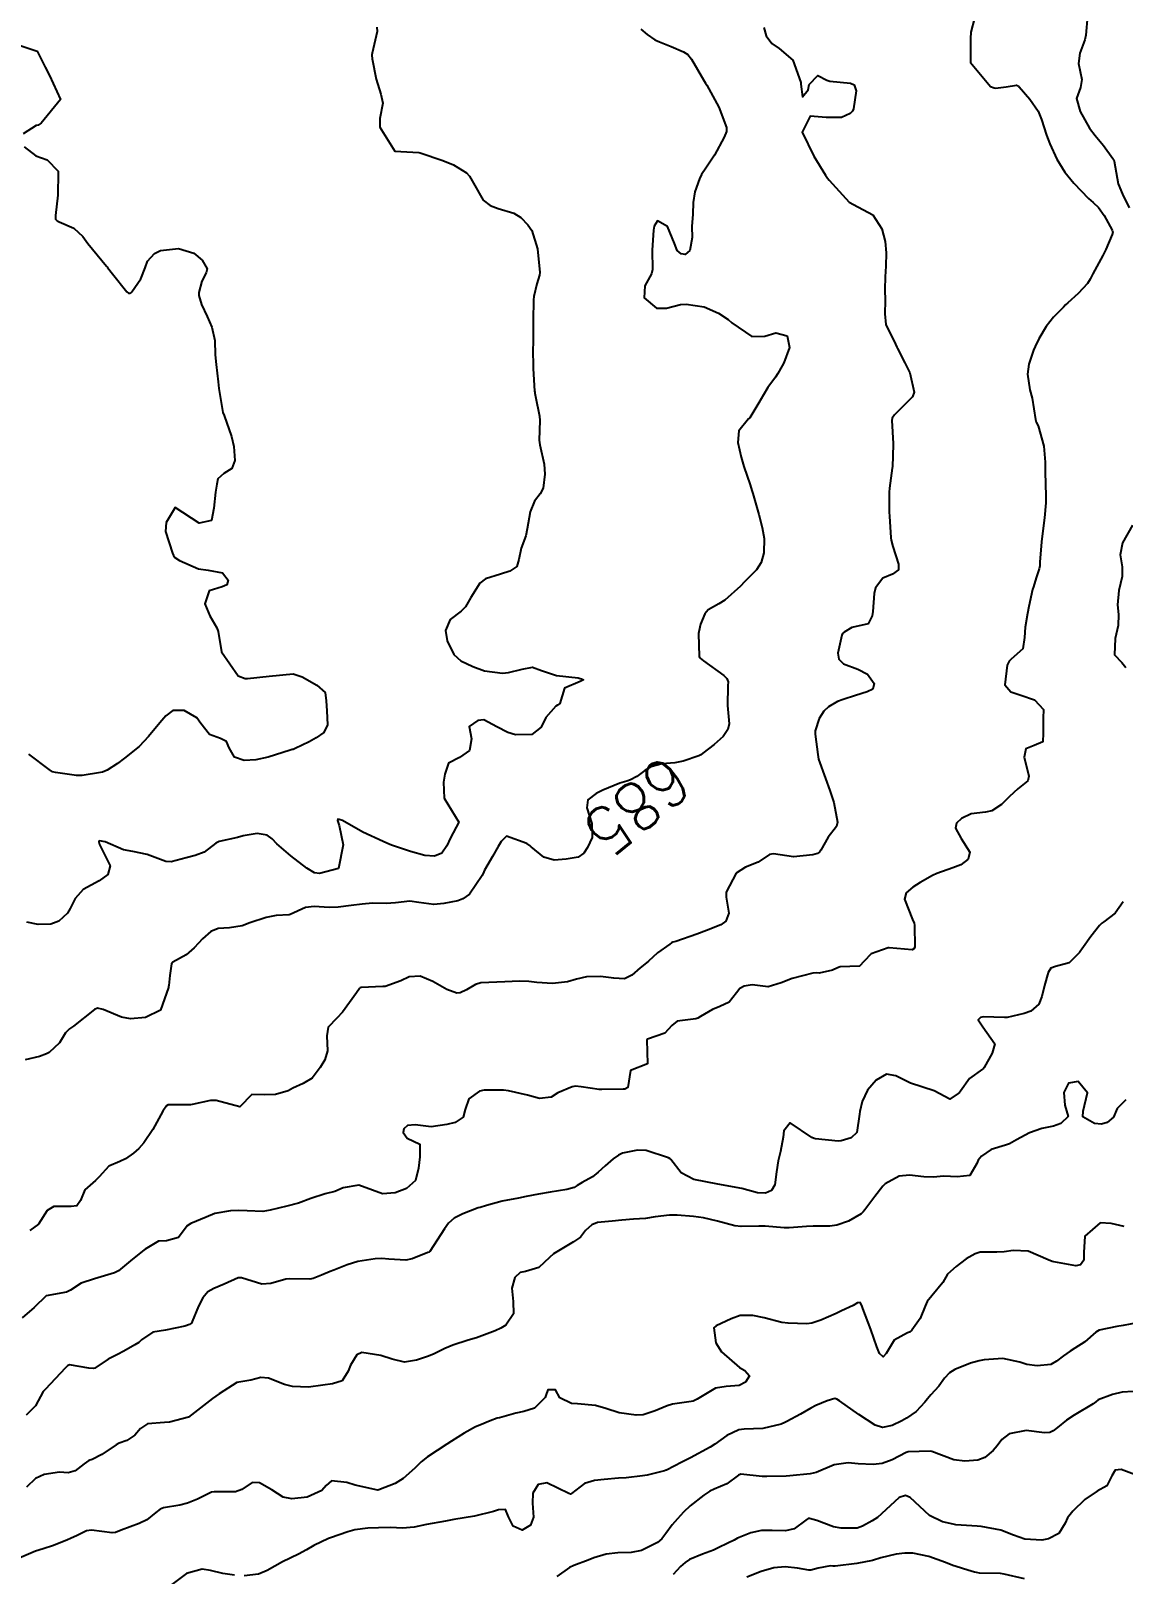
# Model space of a CAD drawing. Header units: metres. Extents: x 292545 to 299085, y 7450245 to 7463078.
# Drawn here: x 295009.3 to 295100.5, y 7462424.3 to 7462553.3 of the extents above; entities that cross this region are included whole.
import ezdxf
from ezdxf.enums import TextEntityAlignment as Align

# ---------------------------------------------------------------- set-up
doc = ezdxf.new("R2010")
doc.units = ezdxf.units.M
for name, color, linetype in [('Cotas', 45, 'Continuous'), ('Curvas de Nivel 1m', 11, 'Continuous'), ('Curvas de Nivel 5m', 15, 'Continuous')]:
    doc.layers.add(name, color=color, linetype=linetype)
doc.styles.add('Style-STANDARD', font='STANDARD.shx')

msp = doc.modelspace()

# ---------------------------------------------------------------- linework, layer by layer
at = {"layer": 'Curvas de Nivel 1m', "flags": 128}
for points, elevation in [([(295088.12, 7462554.38), (295087.81, 7462553.21), (295087.78, 7462552.69), (295087.77, 7462550.69), (295089.46, 7462548.67), (295089.75, 7462548.56), (295089.87, 7462548.55), (295090.77, 7462548.66), (295091.63, 7462548.78), (295091.75, 7462548.73), (295091.8, 7462548.69), (295091.84, 7462548.65), (295092.73, 7462547.62), (295093.43, 7462546.62), (295093.72, 7462545.91), (295094.14, 7462544.62), (295094.42, 7462543.89), (295095, 7462542.61), (295095.67, 7462541.52), (295096.42, 7462540.59), (295097.64, 7462539.32), (295098.03, 7462538.97), (295098.47, 7462538.57), (295098.95, 7462537.89), (295099.61, 7462536.68), (295099.65, 7462536.55), (295099.66, 7462536.5), (295099.61, 7462536.3), (295099.08, 7462535.06), (295098.83, 7462534.56), (295098, 7462533.01), (295097.79, 7462532.58), (295097.56, 7462532.2), (295096.77, 7462531.37), (295095.91, 7462530.6), (295095.72, 7462530.42), (295095.54, 7462530.23), (295094.72, 7462529.41), (295094.1, 7462528.62), (295093.5, 7462527.59), (295093.17, 7462526.96), (295093.03, 7462526.63), (295092.65, 7462525.46), (295092.53, 7462524.64), (295092.75, 7462523.34), (295092.92, 7462522.64), (295093.2, 7462520.86), (295093.28, 7462520.63), (295093.42, 7462520.31), (295093.9, 7462518.62), (295094.03, 7462517.27), (295094.02, 7462516.62), (295094.04, 7462515.3), (295094.08, 7462514.62), (295094.07, 7462513.89), (295093.96, 7462512.62), (295093.78, 7462511.09), (295093.71, 7462510.62), (295093.58, 7462508.92), (295093.56, 7462508.63), (295093.52, 7462508.38), (295093.27, 7462507.61), (295093.03, 7462506.86), (295092.97, 7462506.63), (295092.65, 7462505.22), (295092.55, 7462504.64), (295092.35, 7462503.5), (295092.3, 7462502.64), (295092.14, 7462501.69), (295091.18, 7462500.81), (295091.01, 7462500.65), (295090.85, 7462500.32), (295090.64, 7462498.66), (295091.15, 7462498.09), (295091.98, 7462497.81), (295093.14, 7462497.41), (295093.88, 7462496.62), (295093.86, 7462495.89), (295093.84, 7462494.62), (295093.81, 7462493.91), (295093.1, 7462493.61), (295092.4, 7462493.33), (295092.25, 7462492.64), (295092.66, 7462491.04), (295092.56, 7462490.64), (295091.73, 7462489.97), (295091.05, 7462489.35), (295090.37, 7462488.66), (295089.57, 7462488.14), (295089.03, 7462488.02), (295087.84, 7462487.89), (295087.03, 7462487.51), (295086.6, 7462487.12), (295086.52, 7462486.7), (295087, 7462485.82), (295087.73, 7462484.69), (295087.59, 7462484.09), (295086.98, 7462483.63), (295086.3, 7462483.38), (295084.97, 7462482.9), (295084.61, 7462482.73), (295083.57, 7462482.14), (295082.96, 7462481.75), (295082.4, 7462481.3), (295082.25, 7462480.76), (295082.93, 7462479.05), (295083.06, 7462478.75), (295083.09, 7462478.58), (295083.13, 7462476.75), (295083.05, 7462476.6), (295082.9, 7462476.52), (295080.98, 7462476.69), (295080.9, 7462476.69), (295079.49, 7462476.2), (295078.88, 7462475.57), (295078.51, 7462475.17), (295076.88, 7462475.11), (295076.67, 7462475.02), (295076.24, 7462474.83), (295075.13, 7462474.58), (295074.87, 7462474.59), (295074.6, 7462474.57), (295072.87, 7462474.13), (295071.97, 7462473.77), (295070.86, 7462473.42), (295069.54, 7462473.59), (295068.86, 7462473.5), (295068.5, 7462473.28), (295068.23, 7462472.93), (295067.62, 7462472.16), (295066.84, 7462471.78), (295066.23, 7462471.55), (295065.23, 7462470.96), (295064.98, 7462470.81), (295064.83, 7462470.77), (295063.26, 7462470.55), (295062.82, 7462470.2), (295062.23, 7462469.57), (295060.8, 7462469.07), (295060.76, 7462469.06), (295060.73, 7462469.01), (295060.78, 7462467.01), (295059.37, 7462466.44), (295059.14, 7462465.03), (295058.9, 7462464.89), (295058.76, 7462464.88), (295056.98, 7462464.84), (295056.76, 7462464.85), (295055.25, 7462465.08), (295054.76, 7462465.14), (295054.48, 7462465.08), (295053.3, 7462464.56), (295052.75, 7462464.21), (295051.77, 7462464.1), (295050.75, 7462464.38), (295049.16, 7462464.74), (295048.76, 7462464.79), (295047.13, 7462464.8), (295046.76, 7462464.71), (295045.87, 7462464.06), (295045.55, 7462463.19), (295045.38, 7462462.54), (295044.72, 7462462.1), (295044.01, 7462461.92), (295042.72, 7462461.74), (295041.37, 7462461.89), (295040.72, 7462461.84), (295040.42, 7462461.55), (295040.37, 7462461.25), (295040.71, 7462460.78), (295041.76, 7462460.29), (295041.77, 7462459.23), (295041.64, 7462458.27), (295041.39, 7462457.24), (295040.66, 7462456.59), (295039.7, 7462456.21), (295038.65, 7462456.13), (295037.82, 7462456.44), (295036.66, 7462456.85), (295035.35, 7462456.62), (295034.65, 7462456.34), (295033.85, 7462456.12), (295032.65, 7462455.74), (295031.61, 7462455.36), (295030.64, 7462455.11), (295029.26, 7462454.77), (295028.64, 7462454.66), (295027.32, 7462454.72), (295026.64, 7462454.75), (295025.94, 7462454.72), (295024.63, 7462454.5), (295023.9, 7462454.18), (295022.62, 7462453.64), (295022.33, 7462453.46), (295021.59, 7462452.49), (295020.6, 7462452.19), (295019.93, 7462452.17), (295018.82, 7462451.51), (295018.69, 7462451.41), (295018.59, 7462451.35), (295017.58, 7462450.52), (295016.57, 7462449.69), (295016.26, 7462449.53), (295014.57, 7462449.04), (295013.47, 7462448.67), (295012.56, 7462448.08), (295012.23, 7462447.91), (295010.55, 7462447.6), (295009.53, 7462446.62), (295008.52, 7462445.76)], 683), ([(295097.57, 7462554.58), (295097.41, 7462552.98), (295097.32, 7462552.58), (295096.91, 7462551.47), (295096.81, 7462550.59), (295097.09, 7462549.25), (295096.97, 7462548.59), (295096.65, 7462547.68), (295096.94, 7462546.59), (295097.71, 7462545.2), (295098.19, 7462544.57), (295098.89, 7462543.75), (295099.68, 7462542.65), (295099.75, 7462542.55), (295099.78, 7462542.45), (295100.12, 7462540.55), (295100.49, 7462539.69), (295101.05, 7462538.54)], 682), ([(295038.17, 7462553.65), (295038.21, 7462553.28), (295037.78, 7462551.46), (295037.75, 7462551.32), (295037.75, 7462551.29), (295037.78, 7462551), (295038.12, 7462549.28), (295038.49, 7462548.03), (295038.68, 7462547.28), (295038.43, 7462545.99), (295038.43, 7462545.28), (295039.68, 7462543.26), (295041.68, 7462543.15), (295041.8, 7462543.12), (295043.68, 7462542.49), (295044.58, 7462542.12), (295045.67, 7462541.45), (295045.92, 7462541.19), (295046.25, 7462540.59), (295047.05, 7462539.18), (295047.63, 7462538.72), (295048.31, 7462538.48), (295049.62, 7462538.1), (295050.2, 7462537.73), (295050.8, 7462537.13), (295051.11, 7462536.63), (295051.59, 7462535.12), (295051.79, 7462533.12), (295051.77, 7462532.91), (295051.55, 7462532.19), (295051.28, 7462531.12), (295051.27, 7462530.85), (295051.23, 7462529.12), (295051.24, 7462527.38), (295051.23, 7462527.12), (295051.2, 7462526.84), (295051.23, 7462525.12), (295051.35, 7462523.21), (295051.36, 7462523.12), (295051.37, 7462523.05), (295051.44, 7462522.76), (295051.76, 7462521.12), (295051.78, 7462520.76), (295051.73, 7462519.12), (295051.79, 7462518.72), (295052.15, 7462517.11), (295052.2, 7462516.27), (295052.06, 7462515.11), (295051.82, 7462514.64), (295051.34, 7462514.01), (295050.99, 7462513.13), (295050.74, 7462511.7), (295050.62, 7462511.13), (295050.24, 7462510.09), (295050.04, 7462509.14), (295049.86, 7462508.55), (295049.27, 7462508.16), (295048.49, 7462507.93), (295047.26, 7462507.52), (295046.78, 7462507.18), (295046.03, 7462505.98), (295045.57, 7462505.19), (295045.23, 7462504.84), (295044.3, 7462504.13), (295043.91, 7462503.21), (295044.05, 7462502.36), (295044.59, 7462501.21), (295045.18, 7462500.67), (295046.19, 7462500.2), (295047.17, 7462499.85), (295048.68, 7462499.64), (295049.17, 7462499.69), (295050.32, 7462499.99), (295051.17, 7462500.14), (295051.93, 7462499.88), (295053.17, 7462499.45), (295054.99, 7462499.26), (295055.16, 7462499.2), (295055.26, 7462499.17), (295055.44, 7462499.08), (295055.16, 7462498.96), (295053.85, 7462498.4), (295053.45, 7462497.1), (295053.28, 7462496.96), (295053.14, 7462496.88), (295052.29, 7462495.95), (295051.9, 7462495.12), (295051.11, 7462494.51), (295049.75, 7462494.5), (295049.11, 7462494.68), (295048.21, 7462495.16), (295047.12, 7462495.74), (295046.6, 7462495.7), (295045.89, 7462495.19), (295046.09, 7462494.17), (295045.91, 7462493.19), (295045.09, 7462492.61), (295044.17, 7462492.12), (295043.84, 7462491.21), (295043.74, 7462490.54), (295043.79, 7462489.21), (295045.02, 7462487.2), (295044.32, 7462485.89), (295044.02, 7462485.21), (295043.6, 7462484.6), (295042.98, 7462484.35), (295042.17, 7462484.42), (295040.99, 7462484.73), (295039.39, 7462485.27), (295039, 7462485.43), (295038.7, 7462485.57), (295037.01, 7462486.37), (295035.29, 7462487.32), (295035.11, 7462487.4), (295035.02, 7462487.43), (295034.91, 7462487.44), (295034.89, 7462487.32), (295035.02, 7462486.91), (295035.36, 7462485.31), (295034.97, 7462483.32), (295033.39, 7462482.91), (295032.97, 7462482.96), (295032.31, 7462483.35), (295030.99, 7462484.37), (295029.8, 7462485.38), (295029.43, 7462485.8), (295029.01, 7462486.11), (295028.16, 7462486.25), (295027.01, 7462486.05), (295026.52, 7462485.9), (295025, 7462485.57), (295024.72, 7462485.43), (295023.74, 7462484.7), (295022.99, 7462484.4), (295022.24, 7462484.21), (295020.98, 7462483.87), (295020.55, 7462483.92), (295018.99, 7462484.5), (295017.78, 7462484.74), (295016.99, 7462484.87), (295015.47, 7462485.55), (295015, 7462485.64), (295014.95, 7462485.55), (295015, 7462485.32), (295015.88, 7462483.54), (295015.7, 7462482.81), (295014.96, 7462482.3), (295013.64, 7462481.57), (295012.95, 7462480.81), (295012.55, 7462479.97), (295012.31, 7462479.59), (295011.59, 7462478.93), (295010.92, 7462478.67), (295009.88, 7462478.65), (295008.92, 7462478.83)], 686), ([(295070.52, 7462553.61), (295070.7, 7462552.9), (295071.17, 7462552.26), (295071.79, 7462551.85), (295072.93, 7462550.87), (295073.59, 7462549.02), (295073.61, 7462548.86), (295073.74, 7462547.82), (295074.2, 7462548.41), (295074.3, 7462548.85), (295075.01, 7462549.6), (295075.76, 7462549.2), (295076.03, 7462549.11), (295077.75, 7462548.96), (295078.07, 7462548.81), (295078.23, 7462548.32), (295077.99, 7462546.81), (295077.91, 7462546.63), (295077.73, 7462546.43), (295076.99, 7462546.09), (295075.72, 7462546.09), (295074.39, 7462546.19), (295073.7, 7462544.86), (295074.7, 7462542.85), (295075.67, 7462541.27), (295075.84, 7462541.01), (295075.97, 7462540.84), (295077.64, 7462539.01), (295078.01, 7462538.81), (295079.62, 7462537.94), (295080.36, 7462536.78), (295080.65, 7462535.73), (295080.73, 7462534.78), (295080.7, 7462533.65), (295080.65, 7462532.78), (295080.63, 7462531.7), (295080.65, 7462530.78), (295080.63, 7462529.68), (295080.69, 7462528.78), (295081.5, 7462527.13), (295081.63, 7462526.9), (295081.69, 7462526.77), (295082.3, 7462525.58), (295082.72, 7462524.75), (295083.06, 7462523.14), (295082.94, 7462522.75), (295081.43, 7462521.24), (295081.24, 7462520.96), (295081.21, 7462520.77), (295081.32, 7462518.85), (295081.32, 7462518.77), (295081.25, 7462516.9), (295081.24, 7462516.77), (295081.02, 7462515.11), (295080.99, 7462514.77), (295080.99, 7462513.11), (295081, 7462512.77), (295081.11, 7462510.97), (295081.14, 7462510.77), (295081.3, 7462510.24), (295081.75, 7462508.77), (295081.75, 7462508.29), (295081.27, 7462507.92), (295080.46, 7462507.58), (295079.84, 7462506.78), (295079.72, 7462506.31), (295079.61, 7462504.79), (295079.56, 7462504.45), (295079.22, 7462503.78), (295077.87, 7462503.46), (295077.22, 7462503.07), (295077.09, 7462502.95), (295077.03, 7462502.82), (295076.68, 7462501.33), (295076.77, 7462500.82), (295077.18, 7462500.43), (295078.36, 7462499.99), (295079.17, 7462499.55), (295079.73, 7462498.78), (295079.63, 7462498.31), (295079.15, 7462498.08), (295078.17, 7462497.78), (295077.14, 7462497.44), (295076.67, 7462497.29), (295075.9, 7462496.83), (295075.51, 7462496.46), (295075.12, 7462495.86), (295074.79, 7462494.84), (295074.8, 7462494.54), (295075.01, 7462492.84), (295075.09, 7462492.46), (295075.65, 7462490.83), (295076.03, 7462489.85), (295076.37, 7462488.83), (295076.67, 7462487.18), (295076.58, 7462486.82), (295075.89, 7462485.95), (295075.26, 7462484.84), (295075.15, 7462484.68), (295074.99, 7462484.58), (295074.61, 7462484.46), (295072.99, 7462484.3), (295071.32, 7462484.55), (295070.99, 7462484.49), (295070.04, 7462483.85), (295068.98, 7462483.42), (295068.21, 7462482.92), (295067.36, 7462481.34), (295067.35, 7462480.93), (295067.59, 7462479.59), (295067.33, 7462478.93), (295066.92, 7462478.6), (295065.73, 7462478.14), (295064.91, 7462477.82), (295063.15, 7462477.23), (295062.9, 7462477.17), (295062.8, 7462477.1), (295062.66, 7462476.99), (295061.63, 7462476.27), (295060.88, 7462475.59), (295060.57, 7462475.32), (295060.17, 7462475.02), (295059.47, 7462474.42), (295058.86, 7462474.11), (295057.98, 7462474.16), (295056.87, 7462474.3), (295055.68, 7462474.26), (295054.86, 7462474.08), (295054.09, 7462473.86), (295052.86, 7462473.71), (295051.53, 7462473.79), (295050.86, 7462473.87), (295050.09, 7462473.91), (295048.86, 7462473.85), (295048.2, 7462473.82), (295046.86, 7462473.76), (295046.41, 7462473.64), (295045.65, 7462473.19), (295045.12, 7462472.92), (295044.85, 7462472.9), (295044.01, 7462473.21), (295042.86, 7462473.88), (295041.79, 7462474.32), (295040.87, 7462474.28), (295040.18, 7462473.94), (295038.86, 7462473.47), (295038.68, 7462473.45), (295036.85, 7462473.38), (295036.78, 7462473.36), (295036.72, 7462473.29), (295036.48, 7462472.92), (295035.31, 7462471.31), (295034.83, 7462470.81), (295034.1, 7462470.05), (295033.98, 7462469.33), (295034.04, 7462468.08), (295033.83, 7462467.33), (295033.42, 7462466.69), (295032.77, 7462465.79), (295032.02, 7462465.35), (295031.16, 7462464.96), (295030.75, 7462464.74), (295029.7, 7462464.43), (295028.75, 7462464.41), (295027.73, 7462464.42), (295026.73, 7462463.41), (295024.74, 7462463.92), (295024.26, 7462463.93), (295022.73, 7462463.59), (295022.61, 7462463.58), (295020.73, 7462463.57), (295020.58, 7462463.48), (295020.29, 7462463.05), (295019.46, 7462461.5), (295018.7, 7462460.38), (295018.29, 7462459.92), (295017.83, 7462459.52), (295017.16, 7462459.05), (295016.68, 7462458.84), (295015.77, 7462458.45), (295014.96, 7462457.56), (295014.66, 7462457.24), (295013.76, 7462456.46), (295013.4, 7462455.57), (295013.09, 7462455.13), (295012.64, 7462455.06), (295011.17, 7462455.07), (295010.63, 7462454.73), (295009.9, 7462453.61), (295009.17, 7462453.07)], 684), ([(295007.79, 7462552.31), (295009.78, 7462551.62), (295010.45, 7462550.29), (295010.81, 7462549.6), (295011.73, 7462547.59), (295010.13, 7462545.61), (295009.88, 7462545.45), (295009.71, 7462545.41), (295008.62, 7462544.71)], 687), ([(295008.7, 7462543.63), (295009.68, 7462542.87), (295010.62, 7462542.55), (295011.53, 7462541.59), (295011.55, 7462541.48), (295011.51, 7462539.59), (295011.32, 7462537.89), (295011.31, 7462537.59), (295011.46, 7462537.44), (295011.61, 7462537.37), (295012.86, 7462536.83), (295013.6, 7462536.14), (295014.03, 7462535.57), (295015.57, 7462533.67), (295015.63, 7462533.61), (295015.67, 7462533.55), (295016.09, 7462533.01), (295017.29, 7462531.52), (295017.43, 7462531.41), (295017.54, 7462531.4), (295017.62, 7462531.44), (295017.69, 7462531.52), (295018.46, 7462532.61), (295018.82, 7462533.51), (295019.01, 7462534.07), (295019.59, 7462534.73), (295020.1, 7462534.98), (295021.59, 7462535.15), (295022.88, 7462534.76), (295023.57, 7462534.15), (295023.99, 7462533.45), (295023.9, 7462533.11), (295023.55, 7462532.4), (295023.3, 7462531.45), (295023.29, 7462531.21), (295023.53, 7462530.46), (295023.98, 7462529.45), (295024.38, 7462528.57), (295024.64, 7462527.44), (295024.67, 7462526.25), (295024.73, 7462525.44), (295024.9, 7462524), (295024.97, 7462523.43), (295025.26, 7462521.6), (295025.31, 7462521.43), (295025.42, 7462521.18), (295026.02, 7462519.42), (295026.22, 7462518.6), (295026.3, 7462517.42), (295026.05, 7462516.74), (295025.37, 7462516.33), (295024.89, 7462515.9), (295024.79, 7462515.44), (295024.69, 7462514.78), (295024.55, 7462513.44), (295024.36, 7462512.41), (295023.31, 7462512.18), (295021.33, 7462513.48), (295020.57, 7462512.23), (295020.5, 7462511.49), (295021.1, 7462509.67), (295021.17, 7462509.48), (295021.28, 7462509.32), (295021.68, 7462509.07), (295023.27, 7462508.37), (295024.08, 7462508.26), (295025.27, 7462508.04), (295025.74, 7462507.43), (295025.64, 7462507.04), (295025.25, 7462506.87), (295024.17, 7462506.53), (295023.79, 7462505.45), (295024.22, 7462504.45), (295024.8, 7462503.44), (295024.9, 7462503.13), (295025.19, 7462501.43), (295026.57, 7462499.42), (295027.16, 7462499.21), (295027.37, 7462499.2), (295029.16, 7462499.39), (295031.17, 7462499.6), (295031.92, 7462499.35), (295033.16, 7462498.64), (295033.86, 7462498.04), (295033.94, 7462497.33), (295033.98, 7462496.49), (295034.04, 7462495.33), (295033.74, 7462494.7), (295033.1, 7462494.24), (295032.52, 7462493.92), (295031.35, 7462493.36), (295031.17, 7462493.28), (295031.09, 7462493.26), (295030.94, 7462493.21), (295029.09, 7462492.62), (295028.07, 7462492.41), (295027.08, 7462492.35), (295026.28, 7462492.62), (295025.82, 7462493.42), (295025.62, 7462493.94), (295025.1, 7462494.19), (295024.19, 7462494.53), (295023.47, 7462495.45), (295023.12, 7462495.91), (295022.06, 7462496.54), (295021.13, 7462496.54), (295020.53, 7462496.07), (295020.03, 7462495.49), (295019.1, 7462494.36), (295018.3, 7462493.51), (295017.08, 7462492.53), (295016.51, 7462492.11), (295015.64, 7462491.54), (295015.24, 7462491.38), (295015.07, 7462491.34), (295013.54, 7462491.1), (295013.07, 7462491.09), (295011.33, 7462491.34), (295011.07, 7462491.41), (295010.78, 7462491.6), (295009.09, 7462492.89)], 687), ([(295101.32, 7462512.01), (295100.47, 7462510.54), (295100.29, 7462509.54), (295100.46, 7462508.54), (295100.44, 7462507.72), (295100.18, 7462506.55), (295100.07, 7462505.37), (295100.15, 7462504.55), (295100.12, 7462503.64), (295099.87, 7462502.55), (295099.81, 7462501.17), (295100.42, 7462500.54), (295100.76, 7462500.12)], 682), ([(295100.55, 7462480.54), (295099.88, 7462479.6), (295098.93, 7462478.86), (295098.75, 7462478.74), (295098.57, 7462478.56), (295097.84, 7462477.65), (295097.07, 7462476.58), (295097, 7462476.48), (295096.9, 7462476.31), (295096.03, 7462475.45), (295094.88, 7462475.13), (295094.5, 7462474.99), (295094.27, 7462474.62), (295093.95, 7462473.53), (295093.73, 7462472.62), (295093.48, 7462471.99), (295092.83, 7462471.41), (295092.27, 7462471.2), (295090.83, 7462470.88), (295090.62, 7462470.87), (295088.83, 7462470.93), (295088.62, 7462470.88), (295088.42, 7462470.68), (295088.82, 7462470.1), (295089.8, 7462468.67), (295089.58, 7462467.89), (295088.91, 7462466.68), (295088.86, 7462466.6), (295088.78, 7462466.55), (295087.69, 7462465.77), (295086.93, 7462464.7), (295086.85, 7462464.6), (295086.75, 7462464.52), (295086.06, 7462464.03), (295084.75, 7462464.73), (295082.76, 7462465.37), (295081.55, 7462465.99), (295080.77, 7462466.12), (295079.91, 7462465.64), (295079.18, 7462464.79), (295078.74, 7462463.84), (295078.54, 7462463), (295078.51, 7462462.8), (295078.27, 7462461.25), (295077.81, 7462460.81), (295076.96, 7462460.56), (295076.71, 7462460.54), (295074.82, 7462460.74), (295074.71, 7462460.76), (295074.53, 7462460.85), (295072.72, 7462462.06), (295072.18, 7462461.41), (295072.13, 7462460.88), (295071.91, 7462459.66), (295071.7, 7462458.88), (295071.58, 7462457.97), (295071.43, 7462456.88), (295071.14, 7462456.4), (295070.66, 7462456.18), (295069.97, 7462456.22), (295068.66, 7462456.58), (295066.66, 7462456.94), (295064.67, 7462457.34), (295063.59, 7462457.89), (295062.74, 7462458.99), (295062.68, 7462459.06), (295062.55, 7462459.13), (295060.69, 7462459.74), (295059.94, 7462459.77), (295058.69, 7462459.52), (295058.36, 7462459.37), (295057.91, 7462459.05), (295057.25, 7462458.48), (295056.67, 7462457.93), (295056.18, 7462457.55), (295055.34, 7462457.07), (295054.91, 7462456.82), (295054.66, 7462456.67), (295054.05, 7462456.48), (295052.65, 7462456.27), (295051.67, 7462456.11), (295050.65, 7462455.9), (295050.02, 7462455.77), (295048.65, 7462455.52), (295047.33, 7462455.17), (295046.81, 7462455), (295046.64, 7462454.95), (295045.35, 7462454.47), (295044.63, 7462454.09), (295044.15, 7462453.67), (295043.82, 7462453.21), (295042.59, 7462451.31), (295042.55, 7462451.27), (295042.43, 7462451.23), (295041.12, 7462450.71), (295040.59, 7462450.6), (295039.18, 7462450.67), (295038.59, 7462450.73), (295038.02, 7462450.71), (295036.58, 7462450.48), (295035.69, 7462450.2), (295034.58, 7462449.76), (295034.26, 7462449.64), (295033.54, 7462449.33), (295032.84, 7462449.06), (295032.57, 7462449.01), (295030.91, 7462449.02), (295030.57, 7462448.99), (295029.3, 7462448.64), (295028.56, 7462448.58), (295026.87, 7462449.11), (295026.57, 7462449.11), (295025.41, 7462448.58), (295024.55, 7462448.22), (295024.06, 7462447.94), (295023.64, 7462447.45), (295023.26, 7462446.74), (295022.75, 7462445.46), (295022.67, 7462445.31), (295022.52, 7462445.21), (295022.13, 7462445.08), (295020.52, 7462444.74), (295019.46, 7462444.56), (295018.51, 7462443.93), (295018.29, 7462443.72), (295017.95, 7462443.52), (295017.03, 7462442.99), (295016.49, 7462442.7), (295015.72, 7462442.31), (295014.61, 7462441.56), (295014.47, 7462441.52), (295014.11, 7462441.56), (295012.48, 7462441.83), (295012.31, 7462441.75), (295012.16, 7462441.58), (295010.45, 7462439.79), (295010.36, 7462439.7), (295010.28, 7462439.61), (295009.64, 7462438.42), (295008.86, 7462437.63)], 682), ([(295100.75, 7462463.99), (295100.03, 7462463.25), (295099.74, 7462462.55), (295099.2, 7462462.08), (295098.73, 7462461.95), (295098.15, 7462462), (295097.17, 7462462.58), (295097.19, 7462463.04), (295097.56, 7462464.57), (295096.77, 7462465.53), (295095.97, 7462465.38), (295095.59, 7462464.6), (295095.67, 7462463.53), (295095.94, 7462462.6), (295095.34, 7462462), (295094.72, 7462461.8), (295093.74, 7462461.6), (295092.72, 7462461.23), (295091.63, 7462460.65), (295091.05, 7462460.32), (295090.71, 7462460.2), (295089.52, 7462459.85), (295088.69, 7462459.29), (295088.42, 7462458.95), (295088.32, 7462458.68), (295087.71, 7462457.65), (295086.67, 7462457.56), (295085.56, 7462457.61), (295084.67, 7462457.52), (295083.87, 7462457.54), (295082.67, 7462457.68), (295081.83, 7462457.6), (295080.66, 7462456.98), (295080.45, 7462456.77), (295079.78, 7462455.91), (295078.95, 7462454.8), (295078.81, 7462454.63), (295078.64, 7462454.47), (295077.59, 7462453.85), (295076.62, 7462453.5), (295076.03, 7462453.42), (295074.62, 7462453.42), (295074.07, 7462453.41), (295072.62, 7462453.29), (295072.21, 7462453.29), (295070.62, 7462453.42), (295070.08, 7462453.43), (295068.62, 7462453.4), (295068.08, 7462453.47), (295066.63, 7462453.85), (295065.46, 7462454.12), (295064.63, 7462454.23), (295063.28, 7462454.34), (295062.63, 7462454.35), (295061.42, 7462454.22), (295060.63, 7462454.08), (295059.63, 7462454.02), (295058.63, 7462453.94), (295057.83, 7462453.85), (295056.62, 7462453.73), (295056.13, 7462453.55), (295055.62, 7462453.07), (295055.18, 7462452.5), (295054.6, 7462452.11), (295052.92, 7462451.11), (295052.59, 7462450.8), (295051.72, 7462449.98), (295050.58, 7462449.64), (295050.16, 7462449.55), (295049.7, 7462449.14), (295049.44, 7462448.26), (295049.55, 7462447.14), (295049.58, 7462446.09), (295048.95, 7462445.15), (295048.52, 7462444.9), (295048.05, 7462444.69), (295046.51, 7462444.1), (295045.81, 7462443.89), (295044.51, 7462443.49), (295043.86, 7462443.21), (295042.96, 7462442.76), (295042.49, 7462442.57), (295041.49, 7462442.24), (295040.49, 7462442.06), (295039.45, 7462442.3), (295038.49, 7462442.63), (295036.91, 7462442.88), (295036.49, 7462442.67), (295035.97, 7462441.82), (295035.78, 7462441.31), (295035.27, 7462440.5), (295034.46, 7462440.25), (295033.65, 7462440.14), (295032.46, 7462439.96), (295031.13, 7462440.03), (295030.46, 7462440.21), (295029.13, 7462440.72), (295028.47, 7462440.77), (295027.63, 7462440.57), (295026.46, 7462440.37), (295025, 7462439.43), (295024.45, 7462439.04), (295022.43, 7462437.46), (295020.85, 7462437.06), (295020.43, 7462437.02), (295019.01, 7462436.92), (295018.42, 7462436.51), (295017.96, 7462435.96), (295017.27, 7462435.52), (295016.65, 7462435.28), (295016.4, 7462435.16), (295015.19, 7462434.34), (295014.39, 7462433.94), (295014.1, 7462433.85), (295013.71, 7462433.57), (295012.97, 7462432.98), (295012.38, 7462432.81), (295011.64, 7462432.86), (295010.37, 7462432.68), (295009.65, 7462432.34), (295008.9, 7462431.62)], 681), ([(295101.72, 7462445.34), (295100.53, 7462445.13), (295100.02, 7462445.05), (295098.52, 7462444.73), (295098.24, 7462444.56), (295097.32, 7462443.77), (295096.5, 7462443.23), (295096.11, 7462442.99), (295095.54, 7462442.6), (295094.96, 7462442.14), (295094.49, 7462441.88), (295093.34, 7462441.77), (295092.49, 7462441.86), (295091.89, 7462442.05), (295090.49, 7462442.38), (295088.92, 7462442.25), (295088.49, 7462442.18), (295087.78, 7462441.99), (295086.48, 7462441.46), (295086.02, 7462441.17), (295085.62, 7462440.72), (295085.13, 7462440.06), (295084.46, 7462439.33), (295084.18, 7462439.01), (295083.96, 7462438.73), (295083.24, 7462437.95), (295082.43, 7462437.37), (295082.03, 7462437.16), (295081.22, 7462436.77), (295080.42, 7462436.61), (295079.81, 7462436.79), (295078.44, 7462437.69), (295076.84, 7462438.82), (295076.62, 7462438.98), (295076.45, 7462439.02), (295075.79, 7462438.83), (295074.85, 7462438.44), (295074.44, 7462438.23), (295073.57, 7462437.72), (295072.43, 7462437.1), (295072.27, 7462437.02), (295071.95, 7462436.88), (295070.42, 7462436.52), (295068.86, 7462436.47), (295068.42, 7462436.41), (295067.41, 7462435.93), (295066.41, 7462435.22), (295066.02, 7462434.95), (295064.39, 7462434.06), (295063.66, 7462433.7), (295062.38, 7462433.04), (295062.35, 7462433.03), (295062.2, 7462432.99), (295060.76, 7462432.62), (295060.38, 7462432.55), (295059, 7462432.4), (295058.37, 7462432.38), (295057.16, 7462432.27), (295056.37, 7462432.16), (295055.53, 7462431.91), (295054.44, 7462431.09), (295054.35, 7462431.04), (295054.22, 7462431.09), (295052.37, 7462431.99), (295051.65, 7462431.83), (295051.21, 7462431.12), (295051.18, 7462430.28), (295051.27, 7462429.12), (295051.01, 7462428.44), (295050.32, 7462428.03), (295049.56, 7462428.37), (295049.17, 7462429.15), (295048.93, 7462429.75), (295048.34, 7462429.71), (295047.91, 7462429.59), (295046.33, 7462429.18), (295044.61, 7462428.91), (295044.33, 7462428.86), (295043.9, 7462428.78), (295042.33, 7462428.5), (295041.29, 7462428.28), (295040.32, 7462428.18), (295039.3, 7462428.24), (295038.32, 7462428.23), (295037.43, 7462428.18), (295036.32, 7462428.05), (295035.75, 7462427.88), (295034.31, 7462427.39), (295034.13, 7462427.32), (295032.91, 7462426.74), (295032.3, 7462426.39), (295031.63, 7462426.02), (295030.28, 7462425.37), (295029.01, 7462424.65), (295028.27, 7462424.35), (295027.07, 7462424.21)], 679), ([(295101.37, 7462439.62), (295100.46, 7462439.55), (295099.65, 7462439.36), (295098.45, 7462438.91), (295098.26, 7462438.75), (295098.04, 7462438.57), (295096.43, 7462437.62), (295095.81, 7462437.21), (295095.06, 7462436.6), (295094.7, 7462436.33), (295094.42, 7462436.18), (295093.96, 7462436.16), (295092.42, 7462436.34), (295091, 7462436.07), (295090.41, 7462435.59), (295090.01, 7462435.06), (295089.66, 7462434.67), (295088.98, 7462434.09), (295088.39, 7462433.88), (295087.3, 7462433.79), (295086.39, 7462433.9), (295084.54, 7462434.59), (295084.4, 7462434.62), (295082.58, 7462434.57), (295082.4, 7462434.52), (295081.24, 7462433.91), (295080.39, 7462433.6), (295079.65, 7462433.52), (295078.38, 7462433.58), (295077.55, 7462433.64), (295076.38, 7462433.47), (295074.88, 7462432.84), (295074.38, 7462432.73), (295072.69, 7462432.55), (295072.38, 7462432.53), (295070.77, 7462432.5), (295070.38, 7462432.52), (295068.6, 7462432.7), (295068.38, 7462432.61), (295067.41, 7462431.89), (295066.36, 7462431.45), (295066.01, 7462431.29), (295065.49, 7462430.95), (295064.34, 7462430.06), (295063.79, 7462429.53), (295063.29, 7462428.98), (295062.85, 7462428.46), (295062.31, 7462427.73), (295061.99, 7462427.31), (295061.62, 7462427), (295060.3, 7462426.32), (295059.42, 7462426.15), (295058.3, 7462426.14), (295057.32, 7462426.03), (295056.29, 7462425.7), (295055.84, 7462425.52), (295054.64, 7462425.08), (295054.28, 7462424.91), (295053.21, 7462424.16)], 678), ([(295101.94, 7462432.52), (295100.38, 7462433.1), (295099.87, 7462433.05), (295099.58, 7462432.55), (295099.18, 7462431.74), (295098.36, 7462431.27), (295097.33, 7462430.58), (295096.34, 7462429.61), (295095.88, 7462429.05), (295095.68, 7462428.6), (295095.17, 7462427.75), (295094.31, 7462427.29), (295093.74, 7462427.2), (295092.31, 7462427.26), (295091.36, 7462427.61), (295090.32, 7462428.03), (295088.67, 7462428.33), (295088.33, 7462428.36), (295086.55, 7462428.48), (295086.33, 7462428.52), (295085.44, 7462428.72), (295084.34, 7462429.26), (295082.73, 7462430.75), (295082.35, 7462430.92), (295081.81, 7462430.76), (295080.34, 7462429.4), (295080.02, 7462429.09), (295079.57, 7462428.79), (295078.76, 7462428.36), (295078.32, 7462428.19), (295076.96, 7462428.18), (295076.33, 7462428.3), (295074.95, 7462428.84), (295074.33, 7462429.01), (295074.2, 7462428.99), (295074.02, 7462428.85), (295073.05, 7462428.13), (295072.32, 7462427.97), (295071.2, 7462428), (295070.32, 7462428), (295069.41, 7462427.81), (295068.31, 7462427.34), (295068.03, 7462427.2), (295067.49, 7462426.93), (295066.69, 7462426.54), (295066.3, 7462426.36), (295065.37, 7462426.03), (295064.29, 7462425.58), (295063.93, 7462425.33), (295063.55, 7462424.98), (295062.93, 7462424.33)], 677), ([(295092.28, 7462423.96), (295090.59, 7462424.35), (295090.28, 7462424.4), (295088.52, 7462424.44), (295088.28, 7462424.48), (295088.12, 7462424.52), (295087.57, 7462424.69), (295086.57, 7462424.99), (295086.29, 7462425.08), (295085.69, 7462425.31), (295084.29, 7462425.82), (295082.95, 7462426.09), (295082.3, 7462426.11), (295081.57, 7462426.03), (295080.29, 7462425.7), (295079.58, 7462425.49), (295078.29, 7462425.24), (295076.48, 7462425.02), (295076.28, 7462425.02), (295076.09, 7462425.03), (295075.05, 7462424.84), (295074.44, 7462424.69), (295074.28, 7462424.67), (295073.33, 7462424.86), (295072.28, 7462424.97), (295071.35, 7462424.88), (295070.28, 7462424.58), (295069.1, 7462424.09)], 676), ([(295026.27, 7462424.26), (295025.31, 7462424.4), (295024.28, 7462424.65), (295023.57, 7462424.75), (295022.27, 7462424.39), (295021.03, 7462423.48)], 679)]:
    msp.add_lwpolyline(points, dxfattribs=dict(at, elevation=elevation))
at = {"layer": 'Curvas de Nivel 5m', "flags": 128}
for points, elevation in [([(295060.24, 7462553.46), (295060.75, 7462553.02), (295061.39, 7462552.59), (295061.8, 7462552.41), (295062.77, 7462552.02), (295063.79, 7462551.58), (295064.16, 7462551.35), (295064.46, 7462550.97), (295065.47, 7462549.24), (295065.64, 7462548.95), (295065.69, 7462548.88), (295065.75, 7462548.78), (295066.75, 7462546.94), (295067.4, 7462545.24), (295067.39, 7462544.93), (295067.19, 7462544.43), (295066.4, 7462542.95), (295065.67, 7462541.86), (295065.3, 7462541.33), (295065.13, 7462540.97), (295064.75, 7462539.87), (295064.6, 7462538.97), (295064.57, 7462538.02), (295064.49, 7462536.97), (295064.52, 7462536.06), (295064.33, 7462534.97), (295063.93, 7462534.63), (295063.59, 7462534.69), (295063.26, 7462534.98), (295063.03, 7462535.56), (295062.45, 7462536.99), (295061.62, 7462537.45), (295061.35, 7462537), (295061.28, 7462536.67), (295061.19, 7462535.01), (295061.2, 7462533.37), (295061.12, 7462533.01), (295060.57, 7462532.03), (295060.51, 7462531.02), (295061.53, 7462530.16), (295062.37, 7462530.15), (295063.54, 7462530.45), (295064.02, 7462530.49), (295065.53, 7462530.26), (295066.73, 7462529.74), (295067.52, 7462529.2), (295067.83, 7462528.93), (295069.5, 7462527.78), (295070.59, 7462527.81), (295071.5, 7462528.08), (295072.46, 7462527.83), (295072.66, 7462526.87), (295072.18, 7462525.58), (295071.8, 7462524.89), (295071.68, 7462524.68), (295071.47, 7462524.38), (295070.83, 7462523.51), (295070.47, 7462522.9), (295070.1, 7462522.24), (295069.43, 7462521.13), (295069.33, 7462521), (295069.23, 7462520.91), (295068.43, 7462519.91), (295068.35, 7462518.92), (295068.61, 7462517.69), (295068.85, 7462516.92), (295069.36, 7462515.39), (295069.51, 7462514.91), (295069.58, 7462514.67), (295070.09, 7462512.9), (295070.38, 7462511.83), (295070.55, 7462510.9), (295070.5, 7462509.69), (295070.29, 7462508.9), (295069.9, 7462508.28), (295069.26, 7462507.63), (295068.9, 7462507.27), (295068.55, 7462506.92), (295067.24, 7462505.75), (295066.74, 7462505.45), (295065.87, 7462504.95), (295065.58, 7462504.6), (295065.22, 7462503.74), (295065.07, 7462503.11), (295065.06, 7462502.96), (295065.11, 7462501.04), (295065.12, 7462500.96), (295065.18, 7462500.89), (295065.46, 7462500.68), (295067.17, 7462499.46), (295067.43, 7462499.2), (295067.52, 7462498.93), (295067.49, 7462498.6), (295067.46, 7462496.94), (295067.6, 7462495.41), (295067.49, 7462494.93), (295067.11, 7462494.35), (295066.36, 7462493.69), (295065.42, 7462492.96), (295065.24, 7462492.81), (295065.09, 7462492.74), (295063.77, 7462492.28), (295063.08, 7462492.15), (295062, 7462492.07), (295061.08, 7462491.83), (295060.57, 7462491.52), (295059.89, 7462491.02), (295059.36, 7462490.73), (295059.06, 7462490.63), (295058.47, 7462490.45), (295057.05, 7462489.87), (295056.51, 7462489.6), (295055.79, 7462489.07), (295055.72, 7462488.39), (295056.13, 7462487.07), (295056.15, 7462485.92), (295055.78, 7462485.07), (295055.46, 7462484.6), (295054.98, 7462484.28), (295053.98, 7462484.1), (295052.98, 7462484.03), (295052.13, 7462484.26), (295051.08, 7462485.13), (295050.99, 7462485.21), (295050.71, 7462485.42), (295049.01, 7462486.02), (295048.57, 7462485.58), (295048.31, 7462485.16), (295047.83, 7462484.32), (295047.18, 7462483.17), (295047.11, 7462483.03), (295046.97, 7462482.74), (295045.92, 7462481.19), (295045.36, 7462480.79), (295044.94, 7462480.63), (295043.76, 7462480.39), (295042.94, 7462480.31), (295041.69, 7462480.49), (295040.94, 7462480.58), (295039.74, 7462480.46), (295038.94, 7462480.4), (295037.8, 7462480.42), (295036.94, 7462480.33), (295036.02, 7462480.22), (295034.93, 7462480.1), (295034.19, 7462480.07), (295032.93, 7462480.14), (295032.22, 7462480.06), (295030.92, 7462479.47), (295030.84, 7462479.45), (295029.77, 7462479.38), (295028.92, 7462479.24), (295027.55, 7462478.77), (295026.91, 7462478.53), (295025.86, 7462478.37), (295024.91, 7462478.3), (295024.29, 7462478.06), (295023.59, 7462477.45), (295023.27, 7462477.09), (295022.9, 7462476.68), (295022.24, 7462476.11), (295021.12, 7462475.48), (295021, 7462475.36), (295020.87, 7462474.38), (295020.78, 7462473.55), (295020.77, 7462473.48), (295020.75, 7462473.38), (295020.08, 7462471.49), (295018.83, 7462470.86), (295017.58, 7462470.76), (295016.83, 7462470.9), (295015.3, 7462471.55), (295014.83, 7462471.66), (295014.58, 7462471.55), (295012.82, 7462470.15), (295012.48, 7462469.92), (295012.14, 7462469.59), (295011.64, 7462468.75), (295010.79, 7462467.94), (295010.56, 7462467.83), (295009.99, 7462467.61), (295008.78, 7462467.33)], 685), ([(295100.62, 7462453.41), (295099.53, 7462453.65), (295098.62, 7462453.7), (295097.32, 7462452.58), (295097.25, 7462451.23), (295097.26, 7462450.58), (295096.98, 7462450.19), (295096.59, 7462450.12), (295094.75, 7462450.45), (295094.59, 7462450.49), (295094.28, 7462450.61), (295092.6, 7462451.34), (295091.34, 7462451.39), (295090.6, 7462451.28), (295089.99, 7462451.27), (295088.6, 7462451.27), (295088.16, 7462451.12), (295087.42, 7462450.69), (295086.95, 7462450.34), (295086.58, 7462450.07), (295085.87, 7462449.41), (295085.46, 7462448.72), (295084.55, 7462447.62), (295084.15, 7462447.13), (295083.99, 7462446.74), (295083.56, 7462445.71), (295082.87, 7462444.75), (295082.69, 7462444.58), (295082.52, 7462444.51), (295081.39, 7462443.89), (295080.74, 7462442.78), (295080.49, 7462442.51), (295080.17, 7462442.78), (295079.94, 7462443.35), (295079.46, 7462444.79), (295078.78, 7462446.56), (295078.69, 7462446.8), (295078.55, 7462447.04), (295078.33, 7462447.02), (295077.97, 7462446.81), (295077, 7462446.35), (295076.54, 7462446.14), (295075.27, 7462445.58), (295074.53, 7462445.32), (295074.11, 7462445.27), (295072.53, 7462445.31), (295072.01, 7462445.39), (295070.53, 7462445.78), (295069.6, 7462445.97), (295068.53, 7462445.95), (295067.78, 7462445.68), (295066.52, 7462445.11), (295066.32, 7462444.94), (295066.5, 7462443.69), (295066.98, 7462442.94), (295068.48, 7462441.63), (295068.93, 7462441.36), (295069.32, 7462440.91), (295068.98, 7462440.4), (295068.46, 7462440.12), (295067.35, 7462440.04), (295066.46, 7462439.88), (295064.94, 7462438.96), (295064.6, 7462438.81), (295064.45, 7462438.77), (295062.89, 7462438.54), (295062.44, 7462438.42), (295061.44, 7462438), (295060.43, 7462437.66), (295059.83, 7462437.62), (295058.43, 7462437.84), (295057.3, 7462438.19), (295056.44, 7462438.44), (295054.95, 7462438.57), (295054.45, 7462438.6), (295053.46, 7462439.09), (295053.1, 7462439.74), (295052.46, 7462439.75), (295052.3, 7462439.27), (295052.24, 7462439.11), (295051.35, 7462438.21), (295050.44, 7462437.94), (295049.78, 7462437.79), (295048.43, 7462437.42), (295048.22, 7462437.37), (295047.64, 7462437.17), (295046.79, 7462436.81), (295046.42, 7462436.65), (295045.46, 7462436.14), (295044.41, 7462435.46), (295044.02, 7462435.21), (295042.39, 7462434.15), (295041.88, 7462433.74), (295041.36, 7462433.24), (295040.85, 7462432.77), (295040.37, 7462432.35), (295039.71, 7462431.91), (295038.35, 7462431.38), (295038.26, 7462431.37), (295036.36, 7462431.77), (295035.66, 7462432.01), (295034.37, 7462432.15), (295033.93, 7462431.75), (295033.57, 7462431.33), (295032.35, 7462430.77), (295031.07, 7462430.63), (295030.35, 7462430.78), (295029.4, 7462431.38), (295028.36, 7462431.97), (295027.75, 7462432.01), (295026.9, 7462431.41), (295026.35, 7462431.22), (295024.57, 7462431.23), (295024.36, 7462431.2), (295023.18, 7462430.62), (295022.35, 7462430.27), (295021.71, 7462430.11), (295020.34, 7462429.89), (295020.05, 7462429.78), (295019.71, 7462429.5), (295018.95, 7462428.89), (295018.32, 7462428.59), (295016.8, 7462428.02), (295016.32, 7462427.82), (295016.05, 7462427.81), (295014.32, 7462428.03), (295013.92, 7462427.96), (295013.13, 7462427.57), (295012.57, 7462427.32), (295012.31, 7462427.22), (295011.15, 7462426.75), (295010.3, 7462426.45), (295009.64, 7462426.27), (295008.29, 7462425.69)], 680)]:
    msp.add_lwpolyline(points, dxfattribs=dict(at, elevation=elevation))

# ---------------------------------------------------------------- texts
at = {"layer": 'Cotas', "style": 'Style-STANDARD'}
msp.add_text('685', height=4, rotation=219.0035, dxfattribs=at).set_placement((295059.94, 7462488.52, 685), align=Align.MIDDLE_CENTER)

doc.saveas('drawing.dxf')
